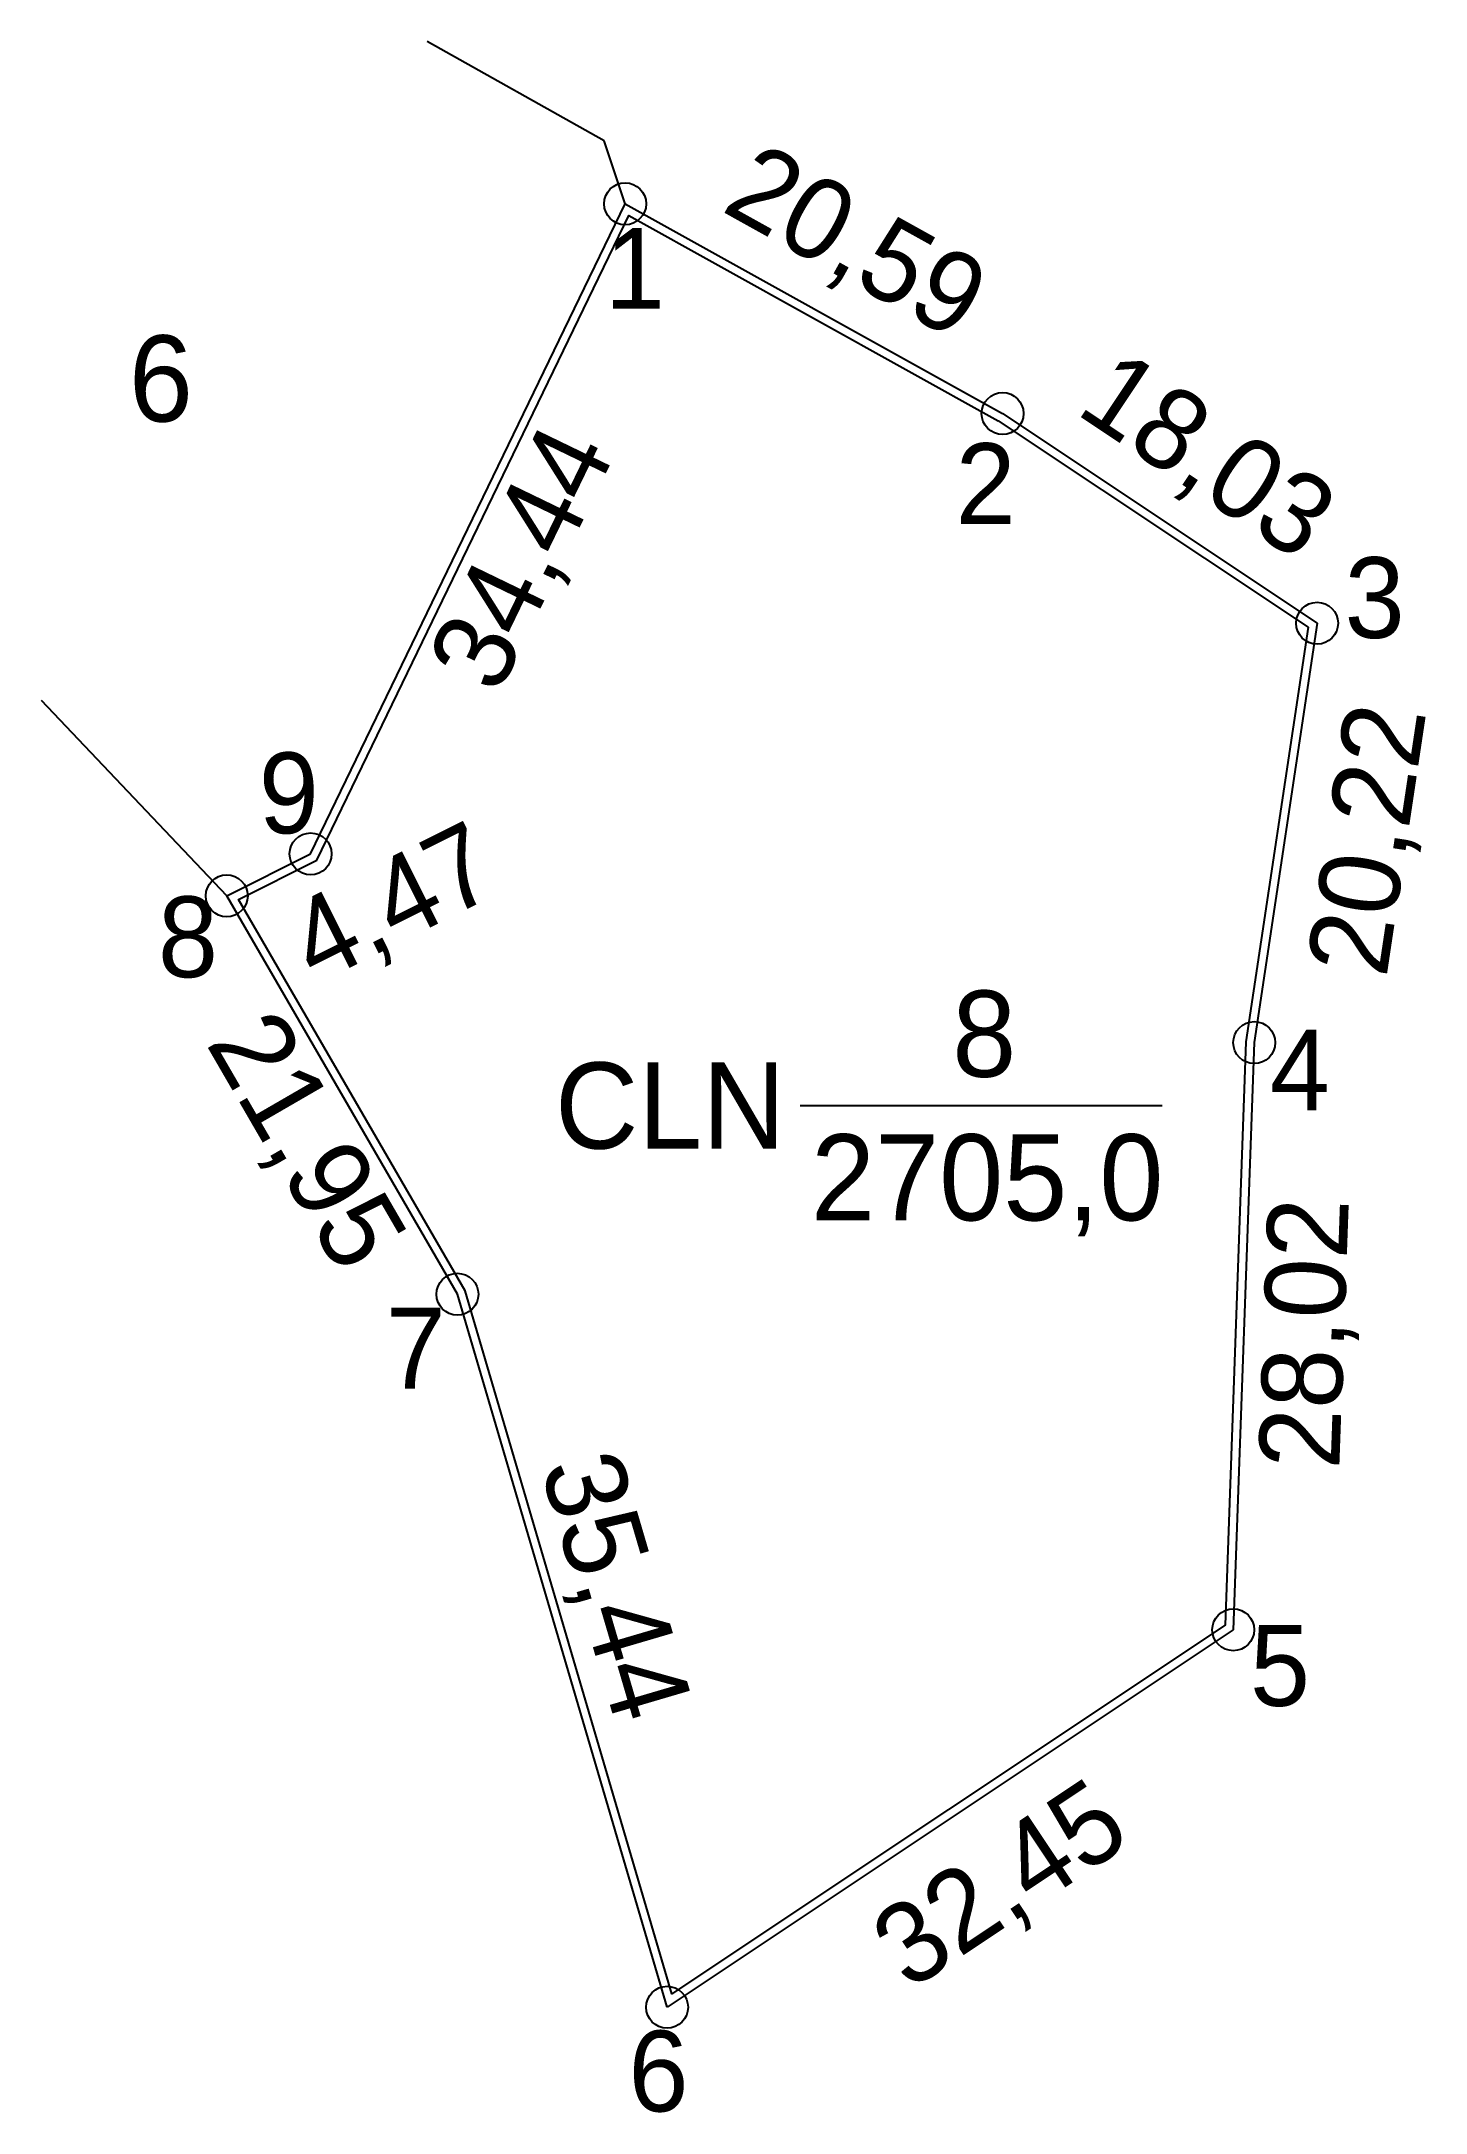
# Model space of a CAD drawing. Extents: x 553150.2 to 553216.2, y 1840901 to 1840999.7.
import ezdxf

# ---------------------------------------------------------------- set-up
doc = ezdxf.new("R2010")
doc.units = 0
for name, color, linetype in [('CanhThua', 7, 'Continuous'), ('ChieuDaiCanhThua', 7, 'Continuous'), ('Level 2', 7, 'Continuous'), ('MocDinhThua', 7, 'Continuous'), ('NhanDiaChinhThua', 7, 'Continuous'), ('NhanTuCan', 7, 'Continuous'), ('RauThua', 7, 'Continuous'), ('SoHieuDinhThua', 7, 'Continuous')]:
    doc.layers.add(name, color=color, linetype=linetype)

msp = doc.modelspace()

# ---------------------------------------------------------------- linework, layer by layer
at = {"layer": 'CanhThua'}
for p, q in [((553163, 1840961), (553178, 1840992)), ((553178, 1840992), (553196, 1840982)), ((553196, 1840982), (553211, 1840972)), ((553211, 1840972), (553208, 1840952)), ((553159, 1840959), (553163, 1840961)), ((553170, 1840940), (553159, 1840959)), ((553208, 1840952), (553207, 1840924)), ((553180, 1840906), (553170, 1840940)), ((553207, 1840924), (553180, 1840906))]:
    msp.add_line(p, q, dxfattribs=at)
at = {"layer": 'Level 2'}
msp.add_lwpolyline([(553210.567, 1840971.808), (553207.601, 1840952.037), (553206.608, 1840924.219), (553180.23, 1840906.634), (553170.37, 1840940.159), (553159.559, 1840958.832), (553163.301, 1840960.703), (553178.176, 1840991.445), (553195.792, 1840981.658)], close=True, dxfattribs=at)
at = {"layer": 'MocDinhThua'}
for centre in [(553178, 1840992), (553196, 1840982), (553211, 1840972), (553163, 1840961), (553159, 1840959), (553208, 1840952), (553170, 1840940), (553207, 1840924), (553180, 1840906)]:
    msp.add_circle(centre, 1, dxfattribs=at)
at = {"layer": 'NhanDiaChinhThua'}
msp.add_line((553186.34, 1840949), (553203.616, 1840949), dxfattribs=at)
at = {"layer": 'RauThua'}
for p, q in [((553177, 1840995), (553168.565, 1840999.744)), ((553178, 1840992), (553177, 1840995)), ((553159, 1840959), (553150.162, 1840968.314))]:
    msp.add_line(p, q, dxfattribs=at)

# ---------------------------------------------------------------- texts
at = {"layer": 'ChieuDaiCanhThua'}
for s, rotation, p in [('20,59', 330.9454, (553182.512, 1840991.696)), ('18,03', 326.30993, (553199.407, 1840982.044)), ('34,44', 64.17901, (553171.933, 1840968.508)), ('20,22', 81.46923, (553214.299, 1840955.043)), ('4,47', 26.56505, (553163.255, 1840954.763)), ('21,95', 300.06858, (553157.971, 1840951.974)), ('28,02', 87.95459, (553212.054, 1840931.629)), ('35,44', 286.38954, (553173.937, 1840931.751)), ('32,45', 33.69007, (553191.543, 1840906.751))]:
    msp.add_text(s, height=3.8519, rotation=rotation, dxfattribs=at).set_placement(p)
at = {"layer": 'NhanDiaChinhThua'}
for s, height, p in [('8', 4.109, (553193.596, 1840950.37)), ('CLN', 4.1087, (553174.657, 1840946.946)), ('2705,0', 4.1087, (553186.865, 1840943.522))]:
    msp.add_text(s, height=height, dxfattribs=at).set_placement(p)
at = {"layer": 'NhanTuCan'}
msp.add_text('6', height=4.109, dxfattribs=at).set_placement((553154.333, 1840981.618))
at = {"layer": 'SoHieuDinhThua'}
for s, p in [('1', (553177.036, 1840987.002)), ('2', (553193.759, 1840976.73)), ('3', (553212.311, 1840971.296)), ('9', (553160.528, 1840961.981)), ('8', (553155.719, 1840955.119)), ('4', (553208.746, 1840948.771)), ('7', (553166.583, 1840935.504)), ('5', (553207.798, 1840920.37)), ('6', (553178.158, 1840901.031))]:
    msp.add_text(s, height=3.852, dxfattribs=at).set_placement(p)

doc.saveas('drawing.dxf')
